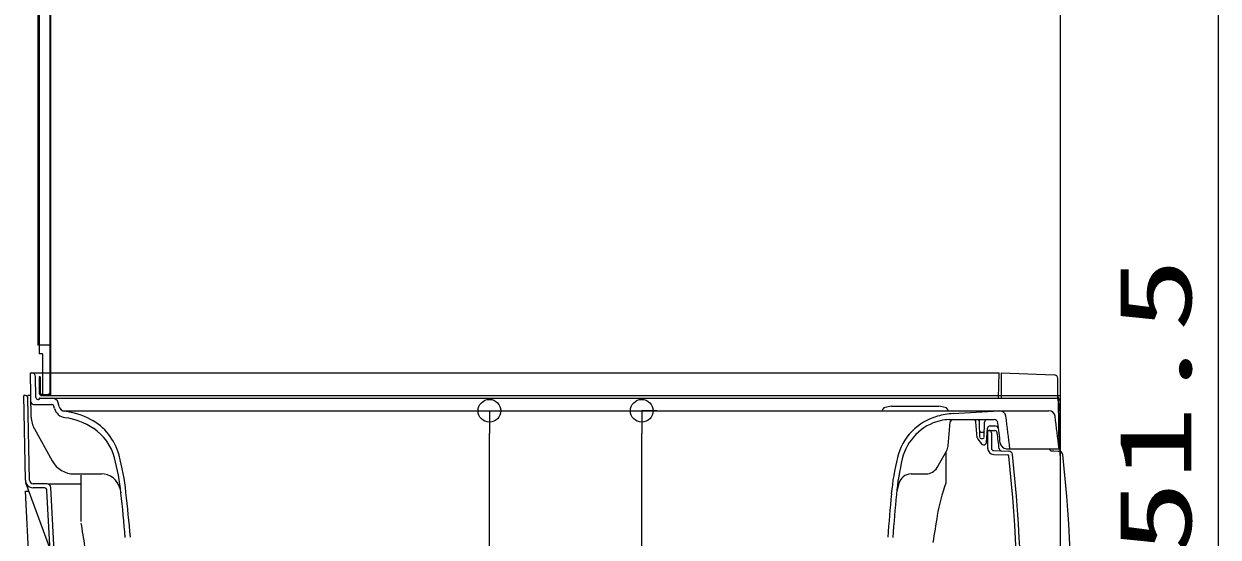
# Model space of a CAD drawing. Units: millimetres on the paper. Extents: x -305 to 305, y -152 to 152.
# Drawn here: x -248.47 to -216.92, y 41.76 to 55.3 of the extents above; entities that cross this region are included whole.
import ezdxf
from ezdxf.enums import TextEntityAlignment as Align

# ---------------------------------------------------------------- set-up
doc = ezdxf.new("R2010")
doc.units = ezdxf.units.MM
doc.layers.add('0-0_0', color=7, linetype='Continuous', lineweight=9)
doc.layers.add('0-1_VIEW0001', color=7, linetype='Continuous', lineweight=9)
doc.styles.add('ＭＳ ゴシック', font='')
doc.styles.get('ＭＳ ゴシック').set_extended_font_data('MS Gothic')

# ---------------------------------------------------------------- blocks, each defined once
blk = doc.blocks.new('_ORIGIN')
at = {"layer": '0-0_0'}
blk.add_line((0, 0), (-1, 0), dxfattribs=at)
blk.add_circle((0, 0), 0.5, dxfattribs=at)

msp = doc.modelspace()

# ---------------------------------------------------------------- linework, layer by layer
at = {"layer": '0-0_0'}
for p, q in [((-216.923, 55.541), (-216.923, 31.691)), ((-236.954, 45.091), (-236.17, 45.091)), ((-231.745, 45.091), (-232.147, 45.091)), ((-236.17, 31.691), (-236.17, 44.491)), ((-232.147, 29.691), (-232.147, 44.491))]:
    msp.add_line(p, q, dxfattribs=at)
at = {"layer": '0-1_VIEW0001'}
for p, q in [((-248.098, 97.401), (-248.098, 52.23)), ((-248.058, 97.341), (-248.058, 52.23)), ((-247.781, 97.358), (-247.781, 45.558)), ((-247.758, 97.358), (-247.758, 45.491)), ((-221.091, 56.041), (-221.091, 31.825)), ((-248.098, 53.225), (-248.098, 46.825)), ((-248.058, 53.225), (-248.058, 46.591)), ((-248.058, 46.825), (-248.098, 46.825)), ((-247.781, 46.825), (-248.058, 46.825)), ((-247.975, 46.591), (-248.058, 46.591)), ((-247.975, 46.591), (-247.975, 45.515)), ((-248.291, 46.091), (-222.708, 46.091)), ((-248.271, 44.925), (-248.291, 46.091)), ((-222.72, 45.425), (-222.708, 46.091)), ((-248.147, 45.441), (-248.156, 45.993)), ((-248.058, 45.991), (-248.058, 45.558)), ((-248.035, 45.991), (-248.058, 45.991)), ((-248.035, 45.991), (-248.035, 45.558)), ((-221.158, 45.425), (-221.158, 45.943)), ((-248.424, 45.491), (-248.465, 45.491)), ((-248.426, 43.263), (-248.465, 45.491)), ((-248.281, 45.491), (-248.358, 45.491)), ((-248.319, 43.264), (-248.357, 45.426)), ((-248.041, 45.425), (-221.202, 45.425)), ((-247.975, 45.515), (-247.991, 45.515)), ((-247.825, 45.491), (-247.991, 45.491)), ((-247.825, 45.515), (-247.975, 45.515)), ((-247.975, 45.491), (-221.091, 45.491)), ((-221.104, 45.37), (-221.158, 45.468)), ((-221.091, 45.058), (-221.158, 45.425)), ((-248.211, 45.258), (-247.736, 45.258)), ((-248.097, 45.391), (-248.075, 45.391)), ((-248.058, 45.408), (-248.048, 45.408)), ((-247.657, 45.154), (-247.672, 45.209)), ((-247.532, 45.202), (-247.558, 45.301)), ((-225.551, 45.209), (-225.721, 45.177)), ((-225.551, 45.209), (-224.298, 45.209)), ((-224.129, 45.177), (-224.298, 45.209)), ((-221.125, 44.091), (-221.136, 45.359)), ((-221.091, 44.019), (-221.091, 45.322)), ((-247.435, 45.091), (-221.395, 45.091)), ((-224.052, 44.165), (-223.997, 44.797)), ((-224.024, 44.858), (-222.841, 44.858)), ((-223.925, 45.016), (-222.705, 45.091)), ((-223.283, 44.378), (-223.319, 44.797)), ((-223.217, 44.391), (-223.224, 44.793)), ((-223.1, 44.391), (-223.093, 44.793)), ((-221.091, 43.911), (-221.091, 45.058)), ((-248.187, 44.612), (-247.717, 43.767)), ((-223.186, 44.525), (-223.13, 44.525)), ((-223.044, 44.252), (-223.011, 44.631)), ((-223.011, 44.575), (-222.82, 44.568)), ((-223.011, 44.575), (-223.011, 44.106)), ((-222.945, 44.691), (-222.82, 44.691)), ((-222.911, 44.507), (-222.911, 44.106)), ((-223.269, 44.342), (-223.17, 44.217)), ((-223.183, 44.358), (-223.133, 44.358)), ((-223.117, 44.191), (-223.111, 44.191)), ((-224.347, 43.591), (-224.095, 44.027)), ((-222.851, 43.939), (-222.483, 43.926)), ((-222.847, 44.039), (-222.45, 44.025)), ((-222.511, 44.091), (-222.425, 44.091)), ((-222.425, 44.091), (-221.125, 44.091)), ((-247.135, 43.425), (-246.417, 43.425)), ((-225.034, 43.425), (-224.636, 43.425)), ((-248.422, 42.967), (-248.332, 42.972)), ((-247.742, 29.985), (-248.422, 42.967)), ((-247.792, 41.488), (-248.411, 43.19)), ((-247.922, 43.054), (-248.223, 43.059)), ((-247.851, 43.16), (-248.221, 43.166)), ((-247.112, 28.789), (-247.856, 42.991)), ((-246.958, 43.158), (-247.835, 43.158)), ((-247.005, 28.795), (-247.753, 43.065)), ((-245.932, 43.046), (-245.901, 42.925)), ((-245.932, 43.046), (-245.901, 42.925)), ((-225.358, 43.169), (-225.417, 42.925))]:
    msp.add_line(p, q, dxfattribs=at)
at = {"layer": '0-1_VIEW0001', "color": 2}
for p, q in [((-224.117, 43.989), (-224.117, 43.185)), ((-246.958, 43.391), (-246.958, 42.171))]:
    msp.add_line(p, q, dxfattribs=at)
at = {"layer": '0-1_VIEW0001'}
for points in [[(-222.641, 45.425), (-222.641, 46.091), (-221.255, 46.043)], [(-221.318, 44.032), (-221.263, 44.03), (-221.15, 44.026), (-221.124, 44.025)]]:
    msp.add_lwpolyline(points, dxfattribs=at)
for centre, radius, start, end in [((-248.256, 45.991), 0.1, 1, 90), ((-221.258, 45.943), 0.1, 0, 88), ((-248.424, 45.425), 0.0667, 1, 90), ((-248.097, 45.441), 0.05, 181, 270), ((-247.991, 45.558), 0.0667, 180, 270), ((-248.041, 45.408), 0.0167, 90, 180), ((-247.991, 45.558), 0.0433, 180, 270), ((-247.825, 45.558), 0.0433, 270, 0), ((-247.825, 45.558), 0.0667, 270, 360), ((-247.825, 45.558), 0.0667, 270, 0), ((-247.719, 45.258), 0.167, 15, 90), ((-221.202, 45.358), 0.0667, 0.5, 90), ((-248.211, 45.325), 0.0667, 181, 270), ((-248.075, 45.408), 0.0167, 270, 0), ((-247.736, 45.191), 0.0667, 15, 90), ((-247.335, 45.24), 0.333, 195, 262.0407), ((-247.371, 45.245), 0.167, 195, 262.9947), ((-225.705, 45.091), 0.0867, 100.7843, 180), ((-224.145, 45.091), 0.0867, 360, 79.2157), ((-221.191, 45.322), 0.1, 0, 29.0372), ((-247.605, 44.936), 0.667, 181, 209.0747), ((-247.635, 43.094), 2, 62.1919, 82.9947), ((-247.635, 43.094), 1.833, 56.7709, 82.0407), ((-247.402, 43.537), 1.5, 14.8478, 62.1919), ((-223.936, 43.502), 1.5, 105.438, 166.32), ((-223.936, 43.502), 1.367, 103.9307, 166.32), ((-223.803, 43.02), 2, 93.5006, 105.438), ((-224.024, 43.858), 1, 90, 103.9307), ((-223.93, 44.791), 0.0667, 90, 175), ((-223.386, 44.791), 0.0667, 5, 90), ((-223.29, 44.791), 0.0667, 1, 90), ((-223.026, 44.791), 0.0667, 90, 179), ((-222.841, 44.758), 0.1, 7.4002, 90), ((-222.695, 44.925), 0.167, 7.6008, 93.5006), ((-264.161, 39.391), 42, 6.4251, 7.6008), ((-221.395, 44.925), 0.167, 7.6008, 90), ((-262.861, 39.391), 42, 6.4251, 7.6008), ((-247.361, 43.513), 1.333, 14.477, 56.7709), ((-223.186, 44.558), 0.0333, 181, 270), ((-223.13, 44.558), 0.0333, 270, 359), ((-222.945, 44.625), 0.0667, 90, 175), ((-222.978, 44.507), 0.0667, 0, 88), ((-222.823, 44.501), 0.0667, 7.0474, 88), ((-222.82, 44.591), 0.1, 7.1692, 90), ((-264.158, 39.391), 41.717, 6.4686, 7.0474), ((-264.161, 39.391), 41.767, 6.6646, 7.4002), ((-224.384, 44.194), 0.333, 330, 355), ((-223.216, 44.384), 0.0667, 185, 218.22), ((-223.183, 44.391), 0.0333, 181, 270), ((-223.117, 44.258), 0.0667, 218.22, 270), ((-223.133, 44.391), 0.0333, 270, 359), ((-223.111, 44.258), 0.0667, 270, 355), ((-222.511, 44.258), 0.167, 186.6646, 270), ((-252.396, 42.213), 6.533, 6.2542, 14.477), ((-252.396, 42.213), 6.667, 6.2542, 14.8478), ((-218.916, 42.28), 6.667, 166.32, 174.6817), ((-222.845, 44.106), 0.167, 180, 268), ((-222.845, 44.106), 0.0667, 180, 268), ((-264.158, 39.391), 41.95, 350.1872, 6.1652), ((-264.158, 39.391), 42.05, 350.1872, 6.2046), ((-222.641, 44.099), 0.0667, 186.4686, 268), ((-222.484, 43.893), 0.0333, 6.1652, 88), ((-222.454, 43.925), 0.1, 6.2046, 88), ((-262.674, 39.392), 41.894, 350.1495, 6.2274), ((-221.316, 44.099), 0.0667, 186.3501, 268.0082), ((-221.128, 43.925), 0.1, 6.2274, 88.0082), ((-247.135, 44.091), 0.667, 209.0747, 270), ((-218.916, 42.28), 6.533, 166.32, 174.6817), ((-224.636, 43.758), 0.333, 270, 330), ((-248.219, 43.266), 0.207, 181, 269), ((-248.219, 43.266), 0.1, 181, 269), ((-246.417, 42.925), 0.5, 14.0786, 90), ((-225.034, 43.091), 0.333, 90, 166.5099), ((-247.923, 42.988), 0.0667, 3, 89), ((-247.853, 43.06), 0.1, 3, 89), ((-295.471, 37.492), 49.867, 4.8947, 6.2542), ((-295.471, 37.492), 50, 4.8947, 6.2542), ((-175.769, 38.264), 50, 174.6817, 175.9926), ((-175.769, 38.264), 49.867, 174.6817, 175.9926)]:
    msp.add_arc(centre, radius, start, end, dxfattribs=at)
at = {"layer": '0-1_VIEW0001', "color": 2}
for centre, radius, start, end in [((-219.41, 41.499), 5, 160.2916, 170.4948), ((-175.965, 34.225), 49.05, 170.4948, 171.3347), ((-294.684, 34.225), 48.383, 8.6653, 9.4027)]:
    msp.add_arc(centre, radius, start, end, dxfattribs=at)

# ---------------------------------------------------------------- block references
at = {"layer": '0-0_0', "xscale": 0.6, "yscale": 0.6, "rotation": 90}
for p in [(-236.17, 45.091), (-232.147, 45.091)]:
    msp.add_blockref('_ORIGIN', p, dxfattribs=at)

# ---------------------------------------------------------------- texts
at = {"layer": '0-0_0', "style": 'ＭＳ ゴシック', "width": 1.5}
msp.add_text('751.5', height=1.921, rotation=90, dxfattribs=at).set_placement((-217.053, 39.332), align=Align.BOTTOM_LEFT)

doc.saveas('drawing.dxf')
